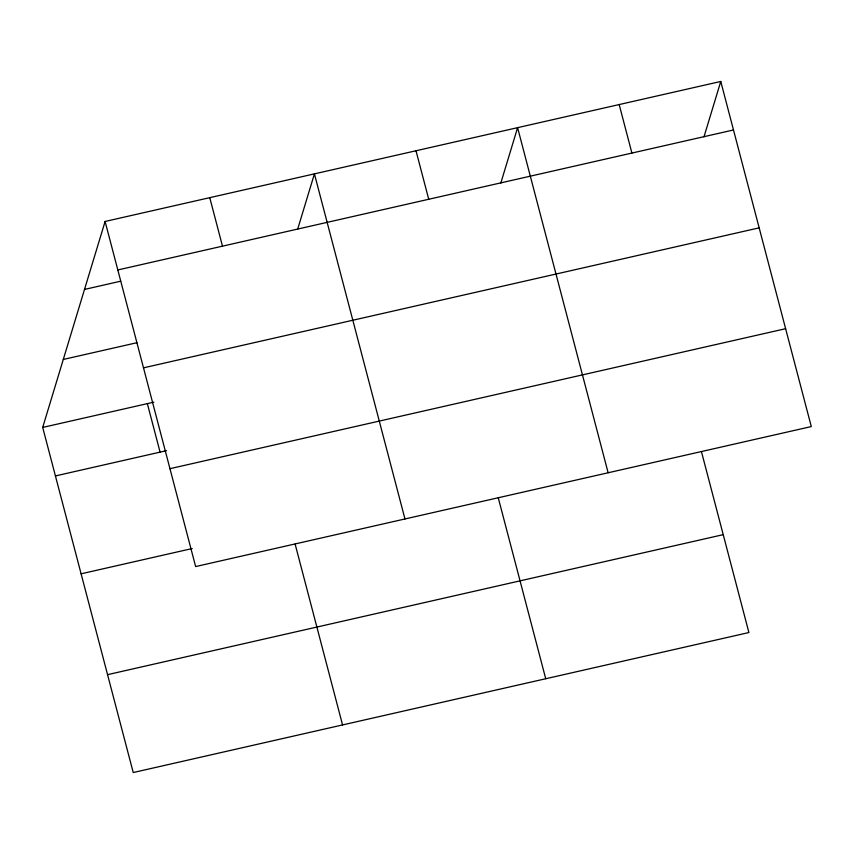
<?xml version="1.0" encoding="UTF-8"?>
<svg xmlns="http://www.w3.org/2000/svg" width="854" height="854" viewBox="0 0 854 854"><rect width="100%" height="100%" fill="white"/><g stroke="black" fill="none" stroke-linecap="round" stroke-linejoin="round"><path stroke-width="1.28" d="M701.454 451.681L748.905 632.536L133.235 772.539L42.7 427.427L105.095 221.464L720.765 81.461L811.3 426.573L195.641 566.565L105.095 221.464M297.651 229.246L314.421 173.864L404.967 518.965M500.818 183.044L517.599 127.662L608.133 472.774M703.984 136.843L720.765 81.461M117.82 269.96L733.49 129.968M84.503 289.431L120.692 281.201M63.292 359.459L136.939 342.71M143.504 367.839L759.163 227.847M42.7 427.427L153.827 402.159M55.425 475.934L166.551 450.656M169.957 468.686L785.627 328.694M81.098 573.813L192.225 548.535M107.561 674.66L723.221 534.657M619.182 104.562L631.907 153.069M416.005 150.763L428.729 199.26M498.288 497.882L545.727 678.738M209.764 197.669L222.488 246.165M295.121 544.083L342.561 724.939M147.358 403.632L160.082 452.129"/></g></svg>
